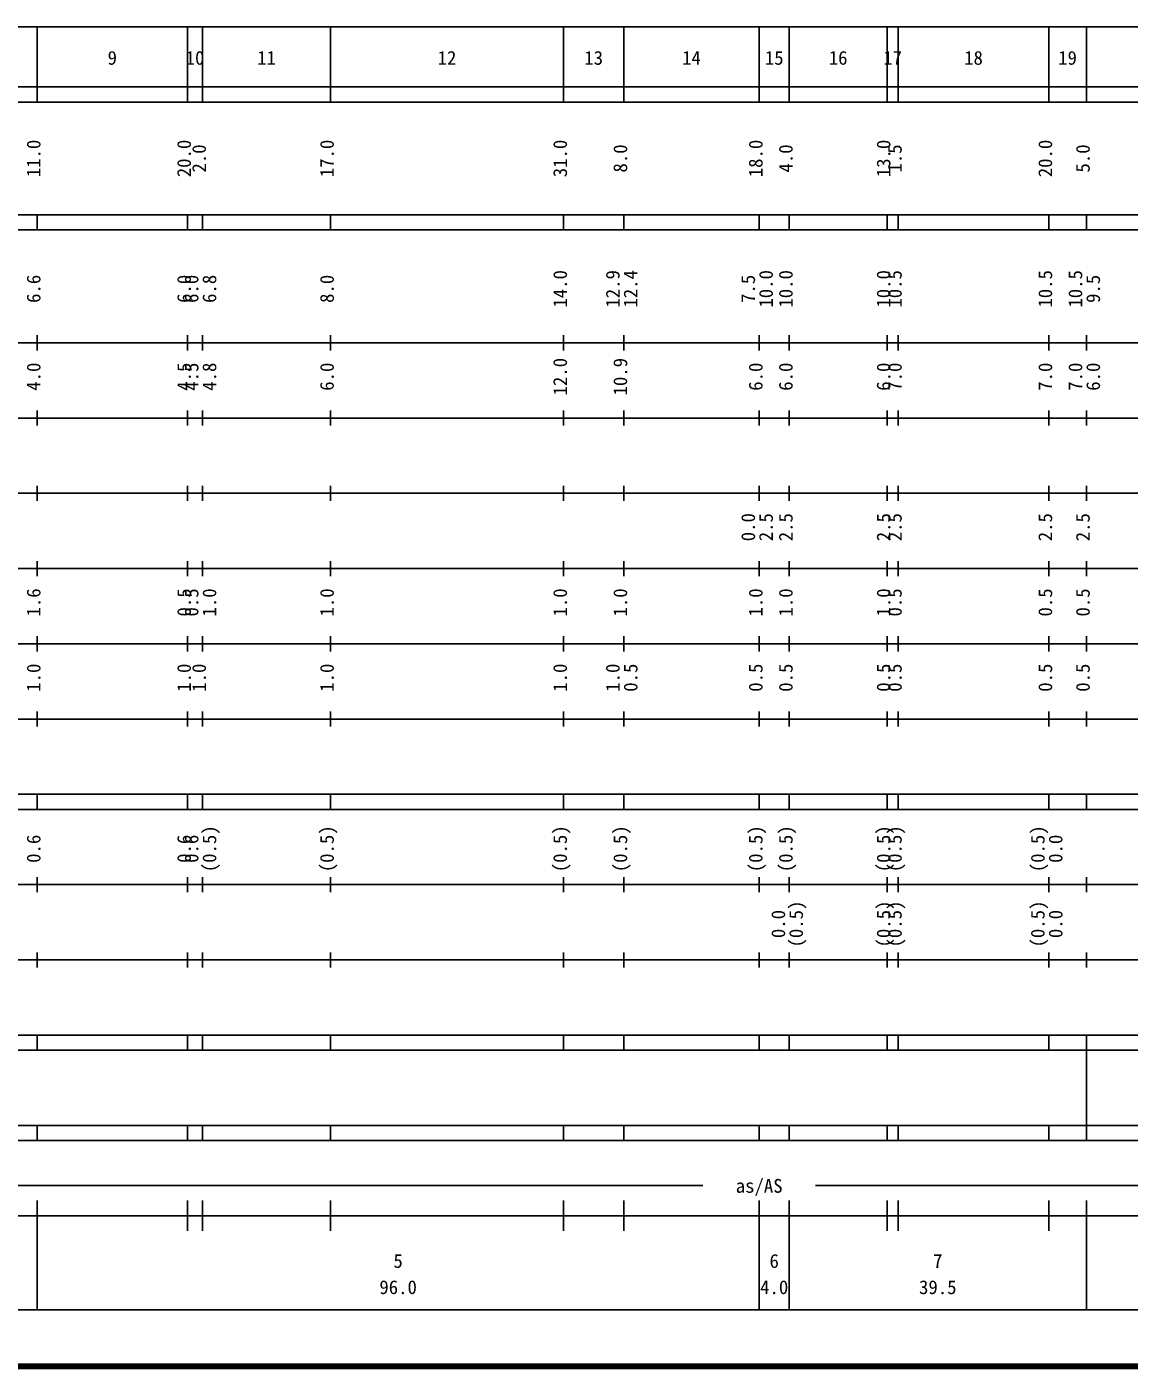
# Model space of a CAD drawing. Units: millimetres on the paper, enlarged 1000 times. Extents: x 40000 to 680000, y 20000 to 380000.
# Drawn here: x 266629 to 413200, y 20000 to 198000 of the extents above; entities that cross this region are included whole.
import ezdxf
from ezdxf.enums import TextEntityAlignment as Align

# ---------------------------------------------------------------- set-up
doc = ezdxf.new("R2010")
doc.units = ezdxf.units.MM
doc.header["$LTSCALE"] = 1000
doc.layers.add('M-TTL', color=2, linetype='Continuous', lineweight=140)
doc.layers.add('M-TTL-TXT', color=7, linetype='Continuous', lineweight=25)
doc.styles.add('ＭＳ ゴシック', font='')
doc.styles.get('ＭＳ ゴシック').set_extended_font_data('MS Gothic')

msp = doc.modelspace()

# ---------------------------------------------------------------- linework, layer by layer
at = {"layer": 'M-TTL'}
msp.add_line((40000, 20000), (680000, 20000), dxfattribs=at)
at = {"layer": 'M-TTL-TXT'}
for p, q in [((68000, 198000), (579000, 198000)), ((268000, 188000), (268000, 198000)), ((288000, 188000), (288000, 198000)), ((290000, 188000), (290000, 198000)), ((307000, 188000), (307000, 198000)), ((338000, 188000), (338000, 198000)), ((346000, 188000), (346000, 198000)), ((364000, 188000), (364000, 198000)), ((368000, 188000), (368000, 198000)), ((381000, 188000), (381000, 198000)), ((382500, 188000), (382500, 198000)), ((402500, 188000), (402500, 198000)), ((407500, 188000), (407500, 198000)), ((40000, 190000), (579000, 190000)), ((40000, 188000), (579000, 188000)), ((40000, 173000), (579000, 173000)), ((268000, 171000), (268000, 173000)), ((288000, 171000), (288000, 173000)), ((290000, 171000), (290000, 173000)), ((307000, 171000), (307000, 173000)), ((338000, 171000), (338000, 173000)), ((346000, 171000), (346000, 173000)), ((364000, 171000), (364000, 173000)), ((368000, 171000), (368000, 173000)), ((381000, 171000), (381000, 173000)), ((382500, 171000), (382500, 173000)), ((402500, 171000), (402500, 173000)), ((407500, 171000), (407500, 173000)), ((40000, 171000), (579000, 171000)), ((268000, 155000), (268000, 157000)), ((288000, 155000), (288000, 157000)), ((290000, 155000), (290000, 157000)), ((307000, 155000), (307000, 157000)), ((338000, 155000), (338000, 157000)), ((346000, 155000), (346000, 157000)), ((364000, 155000), (364000, 157000)), ((368000, 155000), (368000, 157000)), ((381000, 155000), (381000, 157000)), ((382500, 155000), (382500, 157000)), ((402500, 155000), (402500, 157000)), ((407500, 155000), (407500, 157000)), ((40000, 156000), (579000, 156000)), ((46000, 146000), (579000, 146000)), ((268000, 145000), (268000, 147000)), ((288000, 145000), (288000, 147000)), ((290000, 145000), (290000, 147000)), ((307000, 145000), (307000, 147000)), ((338000, 145000), (338000, 147000)), ((346000, 145000), (346000, 147000)), ((364000, 145000), (364000, 147000)), ((368000, 145000), (368000, 147000)), ((381000, 145000), (381000, 147000)), ((382500, 145000), (382500, 147000)), ((402500, 145000), (402500, 147000)), ((407500, 145000), (407500, 147000)), ((52000, 136000), (579000, 136000)), ((268000, 135000), (268000, 137000)), ((288000, 135000), (288000, 137000)), ((290000, 135000), (290000, 137000)), ((307000, 135000), (307000, 137000)), ((338000, 135000), (338000, 137000)), ((346000, 135000), (346000, 137000)), ((364000, 135000), (364000, 137000)), ((368000, 135000), (368000, 137000)), ((381000, 135000), (381000, 137000)), ((382500, 135000), (382500, 137000)), ((402500, 135000), (402500, 137000)), ((407500, 135000), (407500, 137000)), ((268000, 125000), (268000, 127000)), ((288000, 125000), (288000, 127000)), ((290000, 125000), (290000, 127000)), ((307000, 125000), (307000, 127000)), ((338000, 125000), (338000, 127000)), ((346000, 125000), (346000, 127000)), ((364000, 125000), (364000, 127000)), ((368000, 125000), (368000, 127000)), ((381000, 125000), (381000, 127000)), ((382500, 125000), (382500, 127000)), ((402500, 125000), (402500, 127000)), ((407500, 125000), (407500, 127000)), ((46000, 126000), (579000, 126000)), ((52000, 116000), (579000, 116000)), ((268000, 115000), (268000, 117000)), ((288000, 115000), (288000, 117000)), ((290000, 115000), (290000, 117000)), ((307000, 115000), (307000, 117000)), ((338000, 115000), (338000, 117000)), ((346000, 115000), (346000, 117000)), ((364000, 115000), (364000, 117000)), ((368000, 115000), (368000, 117000)), ((381000, 115000), (381000, 117000)), ((382500, 115000), (382500, 117000)), ((402500, 115000), (402500, 117000)), ((407500, 115000), (407500, 117000)), ((268000, 105000), (268000, 107000)), ((288000, 105000), (288000, 107000)), ((290000, 105000), (290000, 107000)), ((307000, 105000), (307000, 107000)), ((338000, 105000), (338000, 107000)), ((346000, 105000), (346000, 107000)), ((364000, 105000), (364000, 107000)), ((368000, 105000), (368000, 107000)), ((381000, 105000), (381000, 107000)), ((382500, 105000), (382500, 107000)), ((402500, 105000), (402500, 107000)), ((407500, 105000), (407500, 107000)), ((46000, 106000), (579000, 106000)), ((40000, 96000), (579000, 96000)), ((268000, 94000), (268000, 96000)), ((288000, 94000), (288000, 96000)), ((290000, 94000), (290000, 96000)), ((307000, 94000), (307000, 96000)), ((338000, 94000), (338000, 96000)), ((346000, 94000), (346000, 96000)), ((364000, 94000), (364000, 96000)), ((368000, 94000), (368000, 96000)), ((381000, 94000), (381000, 96000)), ((382500, 94000), (382500, 96000)), ((402500, 94000), (402500, 96000)), ((407500, 94000), (407500, 96000)), ((40000, 94000), (579000, 94000)), ((49000, 84000), (579000, 84000)), ((268000, 83000), (268000, 85000)), ((288000, 83000), (288000, 85000)), ((290000, 83000), (290000, 85000)), ((307000, 83000), (307000, 85000)), ((338000, 83000), (338000, 85000)), ((346000, 83000), (346000, 85000)), ((364000, 83000), (364000, 85000)), ((368000, 83000), (368000, 85000)), ((381000, 83000), (381000, 85000)), ((382500, 83000), (382500, 85000)), ((402500, 83000), (402500, 85000)), ((407500, 83000), (407500, 85000)), ((268000, 73000), (268000, 75000)), ((288000, 73000), (288000, 75000)), ((290000, 73000), (290000, 75000)), ((307000, 73000), (307000, 75000)), ((338000, 73000), (338000, 75000)), ((346000, 73000), (346000, 75000)), ((364000, 73000), (364000, 75000)), ((368000, 73000), (368000, 75000)), ((381000, 73000), (381000, 75000)), ((382500, 73000), (382500, 75000)), ((402500, 73000), (402500, 75000)), ((407500, 73000), (407500, 75000)), ((40000, 74000), (579000, 74000)), ((40000, 64000), (579000, 64000)), ((268000, 62000), (268000, 64000)), ((288000, 62000), (288000, 64000)), ((290000, 62000), (290000, 64000)), ((307000, 62000), (307000, 64000)), ((338000, 62000), (338000, 64000)), ((346000, 62000), (346000, 64000)), ((364000, 62000), (364000, 64000)), ((368000, 62000), (368000, 64000)), ((381000, 62000), (381000, 64000)), ((382500, 62000), (382500, 64000)), ((402500, 62000), (402500, 64000)), ((407500, 62000), (407500, 64000)), ((40000, 62000), (579000, 62000)), ((407500, 52000), (407500, 62000)), ((40000, 52000), (579000, 52000)), ((268000, 50000), (268000, 52000)), ((288000, 50000), (288000, 52000)), ((290000, 50000), (290000, 52000)), ((307000, 50000), (307000, 52000)), ((338000, 50000), (338000, 52000)), ((346000, 50000), (346000, 52000)), ((364000, 50000), (364000, 52000)), ((368000, 50000), (368000, 52000)), ((381000, 50000), (381000, 52000)), ((382500, 50000), (382500, 52000)), ((402500, 50000), (402500, 52000)), ((407500, 50000), (407500, 52000)), ((40000, 50000), (579000, 50000)), ((71000, 44000), (356500, 44000)), ((371500, 44000), (565000, 44000)), ((268000, 27500), (268000, 42000)), ((288000, 38000), (288000, 42000)), ((290000, 38000), (290000, 42000)), ((307000, 38000), (307000, 42000)), ((338000, 38000), (338000, 42000)), ((346000, 38000), (346000, 42000)), ((364000, 27500), (364000, 42000)), ((368000, 27500), (368000, 42000)), ((381000, 38000), (381000, 42000)), ((382500, 38000), (382500, 42000)), ((402500, 38000), (402500, 42000)), ((407500, 27500), (407500, 42000)), ((40000, 40000), (579000, 40000)), ((68000, 27500), (579000, 27500))]:
    msp.add_line(p, q, dxfattribs=at)

# ---------------------------------------------------------------- texts
at = {"layer": 'M-TTL-TXT', "style": 'ＭＳ ゴシック'}
for s, p in [('9', (278000, 192405)), ('10', (289000, 192405)), ('11', (298500, 192405)), ('12', (322500, 192405)), ('13', (342000, 192405)), ('14', (355000, 192405)), ('15', (366000, 192405)), ('16', (374500, 192405)), ('17', (381750, 192405)), ('18', (392500, 192405)), ('19', (405000, 192405)), ('as/AS', (364000, 42500)), ('5', (316000, 32523)), ('6', (366000, 32523)), ('7', (387750, 32523)), ('96.0', (316000, 29033)), ('4.0', (366000, 29033)), ('39.5', (387750, 29033))]:
    msp.add_text(s, height=1833, dxfattribs=at).set_placement(p, align=Align.BOTTOM_CENTER)
for s, p in [('11.0', (269000, 180500)), ('20.0', (289000, 180500)), ('2.0', (291000, 180500)), ('17.0', (308000, 180500)), ('31.0', (339000, 180500)), ('8.0', (347000, 180500)), ('18.0', (365000, 180500)), ('4.0', (369000, 180500)), ('13.0', (382000, 180500)), ('1.5', (383500, 180500)), ('20.0', (403500, 180500)), ('5.0', (408500, 180500)), ('12.4', (348370, 163174)), ('6.6', (269000, 163174)), ('6.0', (289000, 163174)), ('6.0', (290000, 163174)), ('6.8', (292370, 163174)), ('8.0', (308000, 163174)), ('14.0', (339000, 163174)), ('12.9', (346000, 163174)), ('7.5', (364000, 163174)), ('10.0', (366370, 163174)), ('10.0', (369000, 163174)), ('10.0', (382000, 163174)), ('10.5', (383500, 163174)), ('10.5', (403500, 163174)), ('10.5', (407500, 163174)), ('9.5', (409870, 163174)), ('4.0', (269000, 151500)), ('4.5', (289000, 151500)), ('4.5', (290000, 151500)), ('4.8', (292370, 151500)), ('6.0', (308000, 151500)), ('12.0', (339000, 151500)), ('10.9', (347000, 151500)), ('6.0', (365000, 151500)), ('6.0', (369000, 151500)), ('6.0', (382000, 151500)), ('7.0', (383500, 151500)), ('7.0', (403500, 151500)), ('7.0', (407500, 151500)), ('6.0', (409870, 151500)), ('0.0', (364000, 131500)), ('2.5', (366370, 131500)), ('2.5', (369000, 131500)), ('2.5', (382000, 131500)), ('2.5', (383500, 131500)), ('2.5', (403500, 131500)), ('2.5', (408500, 131500)), ('1.6', (269000, 121500)), ('0.5', (289000, 121500)), ('0.5', (290000, 121500)), ('1.0', (292370, 121500)), ('1.0', (308000, 121500)), ('1.0', (339000, 121500)), ('1.0', (347000, 121500)), ('1.0', (365000, 121500)), ('1.0', (369000, 121500)), ('1.0', (382000, 121500)), ('0.5', (383500, 121500)), ('0.5', (403500, 121500)), ('0.5', (408500, 121500)), ('1.0', (269000, 111500)), ('1.0', (289000, 111500)), ('1.0', (291000, 111500)), ('1.0', (308000, 111500)), ('1.0', (339000, 111500)), ('1.0', (346000, 111500)), ('0.5', (348370, 111500)), ('0.5', (365000, 111500)), ('0.5', (369000, 111500)), ('0.5', (382000, 111500)), ('0.5', (383500, 111500)), ('0.5', (403500, 111500)), ('0.5', (408500, 111500)), ('(0.5)', (292370, 88764)), ('(0.5)', (308000, 88764)), ('(0.5)', (339000, 88764)), ('(0.5)', (347000, 88764)), ('(0.5)', (365000, 88764)), ('(0.5)', (369000, 88764)), ('(0.5)', (382000, 88764)), ('(0.5)', (383500, 88764)), ('(0.5)', (402500, 88764)), ('0.6', (269000, 88764)), ('0.6', (289000, 88764)), ('0.6', (290000, 88764)), ('0.0', (404870, 88764)), ('0.0', (368000, 78764)), ('(0.5)', (370370, 78764)), ('(0.5)', (382000, 78764)), ('(0.5)', (383500, 78764)), ('(0.5)', (402500, 78764)), ('0.0', (404870, 78764))]:
    msp.add_text(s, height=1833, rotation=90, dxfattribs=at).set_placement(p, align=Align.BOTTOM_CENTER)

doc.saveas('drawing.dxf')
